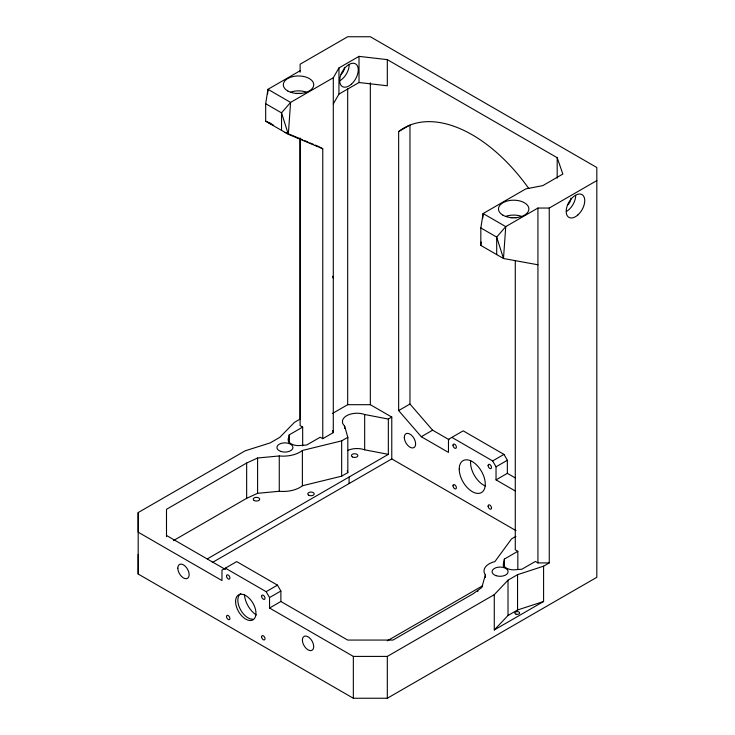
<?xml version="1.0" encoding="UTF-8"?>
<svg xmlns="http://www.w3.org/2000/svg" width="735" height="735" viewBox="0 0 735 735"><rect width="100%" height="100%" fill="white"/><g stroke="black" fill="none" stroke-linecap="round" stroke-linejoin="round"><path stroke-width="1.1" d="M300.119 72.223L300.119 64.211L347.683 36.75L370.33 36.75L596.82 167.506L596.82 577.297L387.317 698.25L353.342 698.25L138.18 574.026L138.18 512.571L245.141 450.821L270.214 442.883L279.741 437.38L294.459 422.349L300.119 419.079L300.119 138.621M212.296 562.541L391.773 458.916L391.773 417.076L388.337 419.06L364.67 414.503A14.562 8.407 0 0 0 346.681 415.698A14.562 8.407 0 0 0 344.614 426.079L347.82 437.316L341.656 440.871L302.388 450.463A23.722 13.699 0 0 1 279.272 455.957L279.272 491.265L257.599 493.314L246.657 498.321L173.423 540.611M288.469 441.478L289.195 434.872L302.673 427.09L302.673 445.869M289.195 442.837L289.195 434.872M279.272 491.265A23.722 13.699 0 0 0 302.388 485.762L302.388 450.463M288.469 438.06A10.409 6.009 0 0 0 298.52 445.621L306.743 444.997L320.221 437.224L322.766 438.694L333.295 432.612L333.295 77.745L338.954 67.942L359.011 56.365L387.317 59.636L557.185 157.703L562.845 174.048L542.788 185.624L525.801 188.895L483.106 213.545L480.837 227.933L480.837 245.435L503.484 258.509L537.928 264.775M302.388 485.762L341.656 476.179L341.656 440.871M344.614 428.358L344.614 426.079M341.656 476.179L347.82 472.623L347.82 437.316M388.337 419.06L388.337 454.359L364.67 449.811L364.67 414.503M508.014 580.181L494.278 594.652L494.278 629.959L508.014 615.489L508.014 580.181L517.55 574.678L543.588 566.18L549.256 562.909L549.256 208.042L596.82 180.589M515.281 260.87L515.281 549.835L517.826 551.305L517.835 569.533M508.014 615.489L517.55 609.986L517.55 574.678M549.256 562.909L537.928 562.909L537.928 208.042L549.256 208.042M494.278 629.959L543.588 601.487L543.588 566.18M267.623 93.878L267.944 89.321L300.119 70.744M480.837 245.435L481.085 242.017M482.785 218.102L483.106 213.545L505.753 226.619L537.928 208.042M322.766 438.694L322.766 148.792L288.331 134.284L265.675 121.211L265.675 103.708L267.944 89.321L290.591 102.404L333.295 77.745M503.273 566.097L504.357 559.087L517.826 551.305M515.906 536.394L511.505 538.93L494.894 561.604A17.713 10.226 0 0 0 485.366 574.954L481.82 587.467L473.147 593.779L392.977 640.066L347.683 640.066L280.871 601.487L269.543 608.029L269.543 597.564L266.153 591.684L225.379 568.146M333.295 103.901L338.954 94.089L359.011 82.513L387.317 85.784L387.317 59.636M451.869 437.38L492.634 460.918L496.033 466.808L496.033 479.882L507.352 473.34L507.352 460.266L503.953 454.386L463.188 430.848L448.469 439.346L448.469 452.42L421.293 436.728L398.646 410.58L398.646 131.556L409.018 125.556M279.272 455.957L257.599 458.006L246.657 463.022L166.496 509.3L166.496 536.633M332.404 413.511L347.683 404.691L370.33 404.691L391.773 417.076M398.646 410.58L409.965 404.039L409.965 125.014M207.344 558.866L388.337 454.359M421.293 436.728L432.612 430.195L449.113 439.723M266.153 591.684L277.472 585.143L280.871 591.023L280.871 601.487M492.634 460.918L503.953 454.386M269.543 597.564L280.871 591.023M496.033 466.808L507.352 460.266M387.262 640.828L482.693 585.74M269.543 608.029L353.342 656.41L387.317 656.41L494.278 594.652M517.55 609.986L543.588 601.487M265.675 121.211L270.893 123.406M269.074 123.177L273.255 124.932M284.932 132.328L302.673 139.797M304.759 140.67L307.892 141.993M309.977 142.875L313.11 144.189M315.196 145.071L318.329 146.384M265.675 103.708L281.533 112.859L288.331 134.284L290.591 102.404L281.533 112.859L281.533 130.361M480.837 227.933L496.695 237.083L503.484 258.509L505.753 226.619L496.695 237.083L496.695 254.586M319.376 146.825L322.766 148.792M507.352 473.34L515.116 477.824M496.033 479.882L515.446 491.09M391.773 458.916L515.961 530.615M302.673 427.09L300.119 425.62L300.119 138.005M537.928 562.909L535.383 561.439L521.905 569.221L516.374 569.643A10.409 6.009 0 0 1 503.273 563.837M277.472 585.143L236.707 561.604L221.979 570.103L221.979 580.567L138.18 532.186L138.18 512.571M166.496 535.457L225.452 569.487M409.965 404.039L432.612 430.195M332.587 276.277L333.295 278.317M332.587 430.572L333.295 432.612M347.232 470.575L347.82 472.623M557.185 157.703L557.185 178.173M504.357 559.087L504.357 567.062M503.622 562.284L503.622 566.841M485.366 574.954L485.366 577.563M387.317 656.41L387.317 698.25M370.33 82.853L370.33 404.691M359.011 56.365L359.011 82.513M353.342 656.41L353.342 698.25M349.079 477.033L349.079 483.575M347.683 88.577L347.683 404.691M338.954 67.942L338.954 94.089M257.599 458.006L257.599 493.314M246.657 463.022L246.657 498.321M138.18 554.411L138.18 574.026M477.741 591.464A3.206 1.847 0 0 1 478.062 591.023M485.275 485.964A18.421 10.63 60 0 1 470.666 460.661M347.48 450.573A14.562 8.407 0 0 1 364.67 449.811M398.646 131.556A136.793 78.976 60 0 1 528.805 188.555M575.689 195.4A13.129 7.58 -60 0 1 566.409 211.478M510.862 217.78A10.887 6.284 0 0 1 516.503 217.78M506.075 216.246A15.214 8.783 0 0 1 521.29 216.246M570.939 198.147A6.404 3.703 -60 0 1 567.576 205.129M295.7 93.566A10.887 6.284 0 0 1 301.341 93.566M290.913 92.031A15.214 8.783 0 0 1 306.127 92.031M344.449 67.381A6.404 3.703 -60 0 1 341.095 74.373M349.208 64.634A13.129 7.58 -60 0 1 339.919 80.721M256.267 614.975A17.934 10.354 60 0 1 244.433 594.477M253.125 619.201A14.415 8.324 60 0 1 239.941 608.562A14.415 8.324 60 0 1 240.823 593.586M516.062 614.184A2.398 1.387 0 0 0 519.663 612.981A2.398 1.387 0 0 0 516.062 611.777A2.398 1.387 0 0 0 516.062 614.184M496.088 575.689A8.011 4.621 0 0 0 508.096 571.683A8.011 4.621 0 0 0 496.088 567.677A8.011 4.621 0 0 0 496.088 575.689M488.104 465.494A2.398 1.387 60 0 0 490.649 468.664A2.398 1.387 60 0 0 490.649 465.273A2.398 1.387 60 0 0 488.104 465.494M404.305 437.38A8.011 4.621 60 0 0 412.794 447.946A8.011 4.621 60 0 0 412.794 436.627A8.011 4.621 60 0 0 404.305 437.38M459.228 469.095A18.421 10.63 60 0 0 478.761 493.396A18.421 10.63 60 0 0 478.761 467.35A18.421 10.63 60 0 0 459.228 469.095M488.113 506.286A2.398 1.387 60 0 0 490.833 509.171A2.398 1.387 60 0 0 490.456 505.579A2.398 1.387 60 0 0 488.113 506.286M452.999 485.762A2.398 1.387 60 0 0 455.544 488.931A2.398 1.387 60 0 0 455.544 485.541A2.398 1.387 60 0 0 452.999 485.762M452.999 445.226A2.398 1.387 60 0 0 455.544 448.396A2.398 1.387 60 0 0 455.544 445.006A2.398 1.387 60 0 0 452.999 445.226M254.2 500.507A3.206 1.847 0 0 0 259.565 499.681A3.206 1.847 0 0 0 255.642 497.411A3.206 1.847 0 0 0 254.2 500.507M280.926 451.465A8.011 4.621 0 0 0 292.934 447.459A8.011 4.621 0 0 0 280.926 443.462A8.011 4.621 0 0 0 280.926 451.465M308.718 495.197A3.206 1.847 0 0 0 314.075 494.361A3.206 1.847 0 0 0 310.152 492.101A3.206 1.847 0 0 0 308.718 495.197M352.377 456.904A3.206 1.847 0 0 0 357.734 456.077A3.206 1.847 0 0 0 353.811 453.807A3.206 1.847 0 0 0 352.377 456.904M577.866 214.96A13.129 7.58 -60 0 0 582.028 194.619A13.129 7.58 -60 0 0 566.492 208.391A13.129 7.58 -60 0 0 577.866 214.96M502.924 215.18A15.214 8.783 0 0 0 528.373 211.239A15.214 8.783 0 0 0 509.741 200.49A15.214 8.783 0 0 0 502.924 215.18M287.762 90.956A15.214 8.783 0 0 0 313.211 87.024A15.214 8.783 0 0 0 294.579 76.265A15.214 8.783 0 0 0 287.762 90.956M351.385 84.194A13.129 7.58 -60 0 0 355.547 63.853A13.129 7.58 -60 0 0 340.011 77.634A13.129 7.58 -60 0 0 351.385 84.194M302.388 640.066A8.011 4.621 60 0 0 310.877 650.631A8.011 4.621 60 0 0 310.877 639.303A8.011 4.621 60 0 0 302.388 640.066M235.577 601.487A14.415 8.324 60 0 0 250.865 620.505A14.415 8.324 60 0 0 250.865 600.118A14.415 8.324 60 0 0 235.577 601.487M226.518 616.527A2.398 1.387 60 0 0 229.063 619.697A2.398 1.387 60 0 0 229.063 616.297A2.398 1.387 60 0 0 226.518 616.527M226.518 575.992A2.398 1.387 60 0 0 229.063 579.162A2.398 1.387 60 0 0 229.063 575.762A2.398 1.387 60 0 0 226.518 575.992M261.632 637.052A2.398 1.387 60 0 0 264.343 639.928A2.398 1.387 60 0 0 263.975 636.345A2.398 1.387 60 0 0 261.632 637.052M261.614 596.26A2.398 1.387 60 0 0 264.168 599.429A2.398 1.387 60 0 0 264.168 596.03A2.398 1.387 60 0 0 261.614 596.26M177.815 568.146A8.011 4.621 60 0 0 186.313 578.711A8.011 4.621 60 0 0 186.313 567.383A8.011 4.621 60 0 0 177.815 568.146"/></g></svg>
